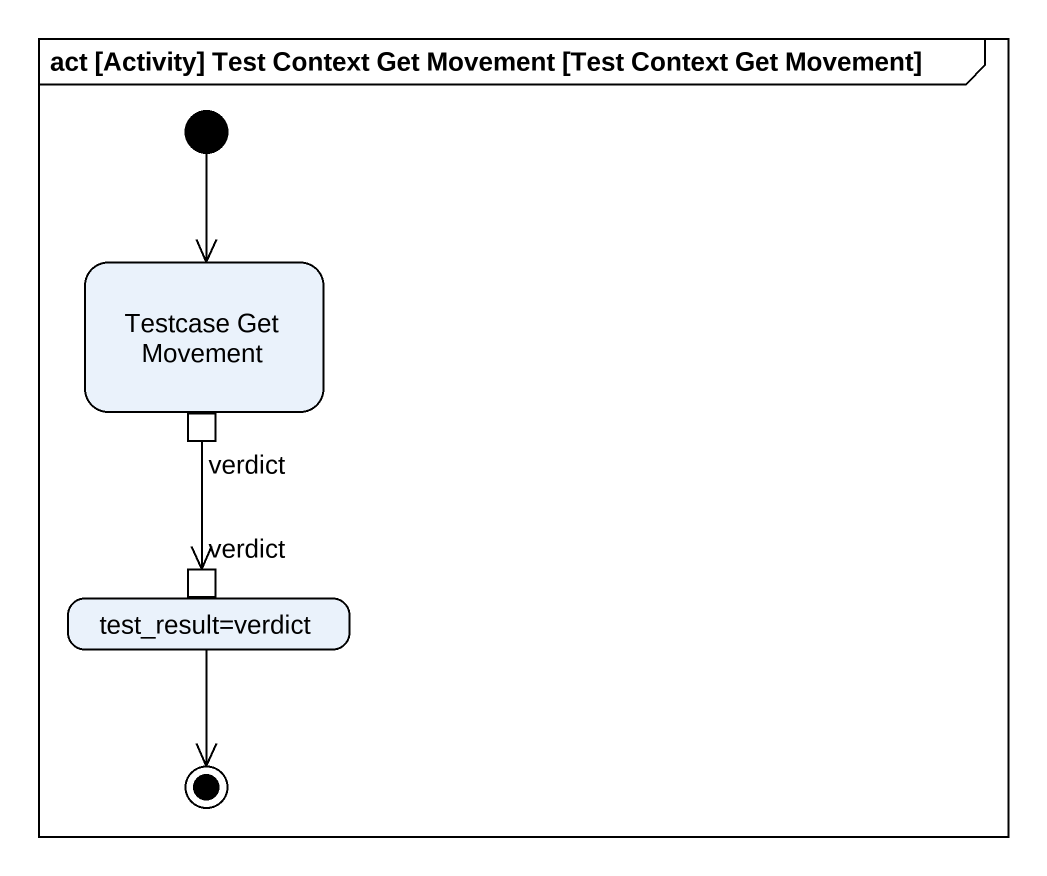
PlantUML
@startuml
mainframe act [Activity] Test Context Get Movement [Test Context Get Movement]
hide empty description
state "Testcase Get Movement" as Testcase_Get_Movement {
  state verdict <<outputPin>>
}
state "test_result=verdict" as test_result_verdict {
  state "verdict" as verdict_2 <<inputPin>>
}
[*] --> Testcase_Get_Movement
verdict --> verdict_2
test_result_verdict --> [*]
@enduml
